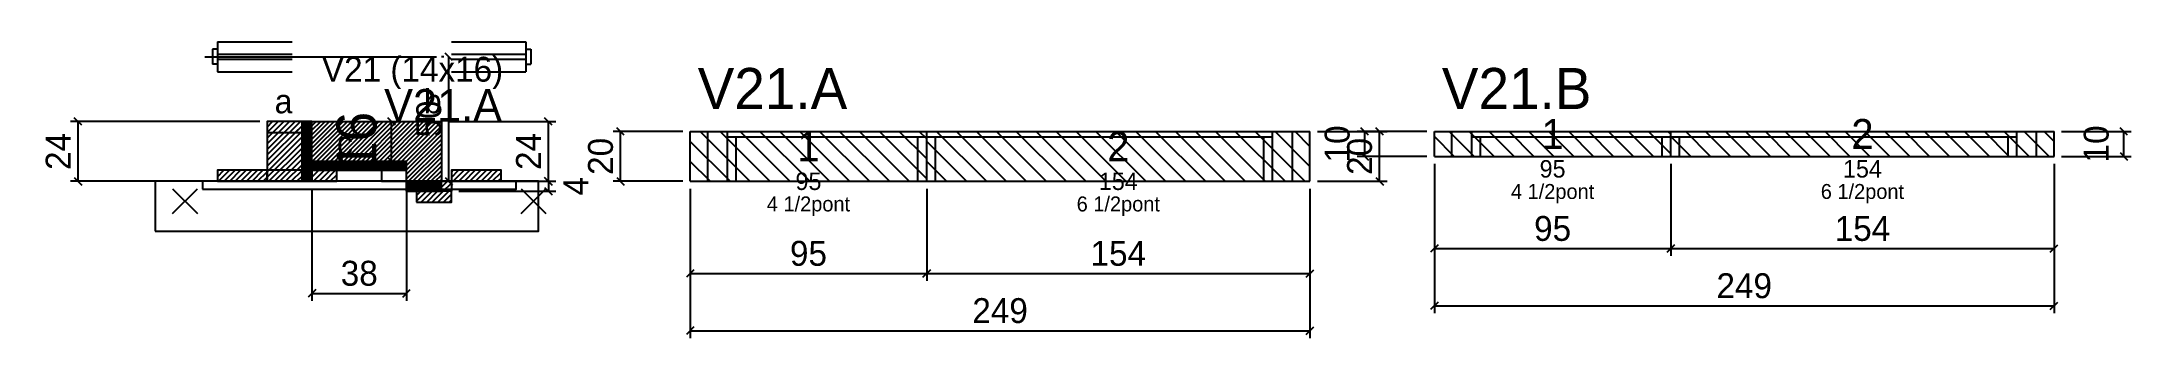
# Model space of a CAD drawing. Extents: x -69 to 771, y -83 to 36.
import ezdxf
from ezdxf.enums import TextEntityAlignment as Align

# ---------------------------------------------------------------- set-up
doc = ezdxf.new("R2010")
doc.units = 0
for name, color, linetype in [('5', 5, 'Continuous'), ('barrote', 126, 'Continuous'), ('CONCRETO', 251, 'Continuous'), ('COTA', 241, 'Continuous'), ('Cota Seção (2x)', 241, 'Continuous'), ('detalhes', 7, 'Continuous'), ('Hachura', 251, 'Continuous'), ('Madeira', 126, 'Continuous'), ('NOMENCLATURA', 7, 'Continuous'), ('Painéis', 200, 'Continuous'), ('presilha', 224, 'Continuous'), ('Reaproveitamento', 30, 'Continuous'), ('SARR_2.2x7', 40, 'Continuous'), ('SARR_3.5x7', 81, 'Continuous'), ('SCO-___-LAJ', 224, 'Continuous'), ('TENSOR', 224, 'Continuous'), ('texto', 7, 'Continuous'), ('Texto Seção', 7, 'Continuous')]:
    doc.layers.add(name, color=color, linetype=linetype)
doc.dimstyles.new('PAINEL', dxfattribs={"dimtxt": 10, "dimasz": 3, "dimexe": 3, "dimexo": 3, "dimgap": 3, "dimtad": 1, "dimblk": 'OBLIQUE', "dimblk1": 'OBLIQUE', "dimcen": 2.5, "dimclrd": 4, "dimclre": 4, "dimclrt": 240, "dimazin": 3, "dimtfac": 1, "dimtmove": 0, "dimatfit": 3})
doc.dimstyles.new('SECAO2X', dxfattribs={"dimtxt": 16, "dimasz": 3, "dimexe": 3, "dimexo": 3, "dimgap": 3, "dimtad": 1, "dimblk": 'OBLIQUE', "dimblk1": 'OBLIQUE', "dimcen": 2.5, "dimclrd": 4, "dimclre": 4, "dimclrt": 240, "dimazin": 3, "dimtfac": 1, "dimtmove": 0, "dimatfit": 3})

# ---------------------------------------------------------------- blocks, each defined once
blk = doc.blocks.new('_OBLIQUE')
at = {"color": 0, "linetype": 'BYBLOCK'}
blk.add_line((-0.5, -0.5), (0.5, 0.5), dxfattribs=at)

msp = doc.modelspace()

# ---------------------------------------------------------------- hatches: boundary and pattern name
at = {"layer": 'COTA'}
h = msp.add_hatch(dxfattribs=at)
h.set_pattern_fill('ANSI31', scale=0.4)
h.paths.add_polyline_path([(40, -12), (40, 4), (92, 4), (92, -20), (78, -20), (78, -12)])
at = {"layer": 'Hachura'}
h = msp.add_hatch(dxfattribs=at)
h.set_pattern_fill('ANSI31', scale=0.5)
h.paths.add_polyline_path([(22, -20), (36, -20), (36, 4), (22, 4)])
h = msp.add_hatch(dxfattribs=at)
h.set_pattern_fill('ANSI31', scale=0.5)
h.paths.add_polyline_path([(22, -0.4), (36, -0.4), (36, 4), (22, 4)])
h = msp.add_hatch(dxfattribs=at)
h.set_pattern_fill('SOLID')
h.paths.add_polyline_path([(36, -20), (40, -20), (40, 4), (36, 4)])
h = msp.add_hatch(dxfattribs=at)
h.set_pattern_fill('ANSI31', scale=0.5)
h.paths.add_polyline_path([(2, -20), (22, -20), (22, -15.6), (2, -15.6)])
h = msp.add_hatch(dxfattribs=at)
h.set_pattern_fill('SOLID')
h.paths.add_polyline_path([(40, -15.6), (78, -15.6), (78, -12), (40, -12)])
h = msp.add_hatch(dxfattribs=at)
h.set_pattern_fill('ANSI31', scale=0.5)
h.paths.add_polyline_path([(40, -20), (50, -20), (50, -15.6), (40, -15.6)])
h = msp.add_hatch(dxfattribs=at)
h.set_pattern_fill('ANSI31', scale=0.5)
h.paths.add_polyline_path([(96, -20), (116, -20), (116, -15.6), (96, -15.6)])
h = msp.add_hatch(dxfattribs=at)
h.set_pattern_fill('SOLID')
h.paths.add_polyline_path([(78, -20), (82, -20), (82, -24), (78, -24)])
h = msp.add_hatch(dxfattribs=at)
h.set_pattern_fill('SOLID')
h.paths.add_polyline_path([(78, -24), (92, -24), (92, -20), (78, -20)])
h = msp.add_hatch(dxfattribs=at)
h.set_pattern_fill('ANSI31', scale=0.5)
h.paths.add_polyline_path([(82, -20), (96, -20), (96, -24), (82, -24)])
h = msp.add_hatch(dxfattribs=at)
h.set_pattern_fill('ANSI31', scale=0.5)
h.paths.add_polyline_path([(82, -28.4), (96, -28.4), (96, -24), (82, -24)])

# ---------------------------------------------------------------- linework, layer by layer
for p, q in [((2, 36), (32, 36)), ((2, 36), (2, 24)), ((96, 36), (126, 36)), ((126, 36), (126, 24)), ((0, 33), (0, 27)), ((2, 33), (0, 33)), ((2, 27), (0, 27)), ((2, 31), (32, 31)), ((2, 29), (32, 29)), ((96, 31), (126, 31)), ((96, 29), (126, 29)), ((126, 33), (128, 33)), ((126, 27), (128, 27)), ((128, 33), (128, 27)), ((2, 24), (32, 24)), ((96, 24), (126, 24))]:
    msp.add_line(p, q)
at = {"layer": 'barrote'}
msp.add_lwpolyline([(-23, -40), (131, -40), (131, -20), (-23, -20)], close=True, dxfattribs=at)
at = {"layer": 'CONCRETO'}
msp.add_lwpolyline([(40, -12), (40, 4), (92, 4), (92, -20), (78, -20), (78, -12)], close=True, dxfattribs=at)
at = {"layer": 'Madeira'}
for points in [[(22, -20), (36, -20), (36, 4), (22, 4)], [(22, -0.4), (36, -0.4), (36, 4), (22, 4)], [(2, -20), (22, -20), (22, -15.6), (2, -15.6)], [(22, -20), (36, -20), (36, -15.6), (22, -15.6)], [(40, -20), (50, -20), (50, -15.6), (40, -15.6)], [(68, -20), (78, -20), (78, -15.6), (68, -15.6)], [(96, -20), (116, -20), (116, -15.6), (96, -15.6)], [(82, -20), (96, -20), (96, -24), (82, -24)], [(82, -28.4), (96, -28.4), (96, -24), (82, -24)]]:
    msp.add_lwpolyline(points, close=True, dxfattribs=at)
at = {"layer": 'Painéis'}
for p, q in [((192, 0), (287, 0)), ((192, -20), (192, 0)), ((287, -20), (287, 0)), ((287, -20), (287, 0)), ((287, 0), (441, 0)), ((287, -20), (287, 0)), ((441, -20), (441, 0)), ((491, 0), (586, 0)), ((491, -10), (491, 0)), ((586, -10), (586, 0)), ((586, -10), (586, 0)), ((586, 0), (740, 0)), ((586, -10), (586, 0)), ((740, -10), (740, 0)), ((491, -10), (586, -10)), ((586, -10), (740, -10)), ((192, -20), (287, -20)), ((287, -20), (441, -20))]:
    msp.add_line(p, q, dxfattribs=at)
for points in [[(36, -20), (40, -20), (40, 4), (36, 4)], [(40, -15.6), (78, -15.6), (78, -12), (40, -12)], [(78, -20), (82, -20), (82, -24), (78, -24)], [(78, -24), (92, -24), (92, -20), (78, -20)]]:
    msp.add_lwpolyline(points, close=True, dxfattribs=at)
at = {"layer": 'presilha'}
for p, q in [((-16, -33), (-6, -23)), ((-16, -23), (-6, -33)), ((124, -33), (134, -23)), ((124, -23), (134, -33))]:
    msp.add_line(p, q, dxfattribs=at)
at = {"layer": 'Reaproveitamento', "color": 30}
for p, q in [((216, -20), (196, 0)), ((224, -20), (204, 0)), ((232, -20), (212, 0)), ((240, -20), (220, 0)), ((248, -20), (228, 0)), ((256, -20), (236, 0)), ((264, -20), (244, 0)), ((272, -20), (252, 0)), ((280, -20), (260, 0)), ((287, -19), (268, 0)), ((287, -11), (276, 0)), ((287, -3), (284, 0)), ((311, -20), (291, 0)), ((319, -20), (299, 0)), ((327, -20), (307, 0)), ((335, -20), (315, 0)), ((343, -20), (323, 0)), ((351, -20), (331, 0)), ((359, -20), (339, 0)), ((367, -20), (347, 0)), ((375, -20), (355, 0)), ((383, -20), (363, 0)), ((391, -20), (371, 0)), ((399, -20), (379, 0)), ((407, -20), (387, 0)), ((415, -20), (395, 0)), ((423, -20), (403, 0)), ((431, -20), (411, 0)), ((439, -20), (419, 0)), ((441, -14), (427, 0)), ((441, -6), (435, 0)), ((507, -10), (497, 0)), ((515, -10), (505, 0)), ((523, -10), (513, 0)), ((531, -10), (521, 0)), ((539, -10), (529, 0)), ((547, -10), (537, 0)), ((555, -10), (545, 0)), ((563, -10), (553, 0)), ((571, -10), (561, 0)), ((579, -10), (569, 0)), ((586, -9), (577, 0)), ((586, -1), (585, 0)), ((602, -10), (592, 0)), ((610, -10), (600, 0)), ((618, -10), (608, 0)), ((626, -10), (616, 0)), ((634, -10), (624, 0)), ((642, -10), (632, 0)), ((650, -10), (640, 0)), ((658, -10), (648, 0)), ((666, -10), (656, 0)), ((674, -10), (664, 0)), ((682, -10), (672, 0)), ((690, -10), (680, 0)), ((698, -10), (688, 0)), ((706, -10), (696, 0)), ((714, -10), (704, 0)), ((722, -10), (712, 0)), ((730, -10), (720, 0)), ((738, -10), (728, 0)), ((740, -4), (736, 0)), ((208, -20), (192, -4)), ((303, -20), (287, -4)), ((499, -10), (491, -2)), ((594, -10), (586, -2)), ((200, -20), (192, -12)), ((295, -20), (287, -12)), ((491, -10), (491, -10)), ((586, -10), (586, -10)), ((192, -20), (192, -20)), ((287, -20), (287, -20))]:
    msp.add_line(p, q, dxfattribs=at)
at = {"layer": 'SARR_2.2x7'}
for p, q in [((199, -20), (199, 0)), ((434, -20), (434, 0)), ((498, -10), (498, 0)), ((733, -10), (733, 0)), ((207, -2.2), (287, -2.2)), ((287, -2.2), (426, -2.2)), ((506, -2.2), (586, -2.2)), ((586, -2.2), (725, -2.2))]:
    msp.add_line(p, q, dxfattribs=at)
at = {"layer": 'SARR_3.5x7'}
for p, q in [((207, -20), (207, 0)), ((287, -20), (287, 0)), ((287, -20), (287, 0)), ((426, -20), (426, 0)), ((506, -10), (506, 0)), ((586, -10), (586, 0)), ((586, -10), (586, 0)), ((725, -10), (725, 0)), ((210.5, -20), (210.5, -2.2)), ((283.5, -20), (283.5, -2.2)), ((290.5, -20), (290.5, -2.2)), ((422.5, -20), (422.5, -2.2)), ((509.5, -10), (509.5, -2.2)), ((582.5, -10), (582.5, -2.2)), ((589.5, -10), (589.5, -2.2)), ((721.5, -10), (721.5, -2.2)), ((506, -10), (509.5, -10)), ((582.5, -10), (586, -10)), ((586, -10), (589.5, -10)), ((721.5, -10), (725, -10)), ((207, -20), (210.5, -20)), ((283.5, -20), (287, -20)), ((287, -20), (290.5, -20)), ((422.5, -20), (426, -20))]:
    msp.add_line(p, q, dxfattribs=at)
at = {"layer": 'SCO-___-LAJ'}
msp.add_lwpolyline([(-4, -23.2), (122, -23.2), (122, -20), (-4, -20)], close=True, dxfattribs=at)
at = {"layer": 'TENSOR'}
msp.add_line((-3, 30), (90, 30), dxfattribs=at)

# ---------------------------------------------------------------- texts
at = {"layer": '5'}
for s, height, p in [('1', 12, (239.5, -6)), ('2', 12, (364, -6)), ('1', 12, (538.5, -1)), ('2', 12, (663, -1)), ('95', 7, (239.5, -20)), ('154', 7, (364, -20)), ('95', 7, (538.5, -15)), ('154', 7, (663, -15))]:
    msp.add_text(s, height=height, dxfattribs=at).set_placement(p, align=Align.MIDDLE_CENTER)
at = {"layer": 'detalhes'}
for s, p in [('b', (85, 7.3)), ('a', (25, 7.3)), ('c', (50, -9.5))]:
    msp.add_text(s, height=9.6, dxfattribs=at).set_placement(p)
at = {"layer": 'NOMENCLATURA'}
for s, p in [('V21.A', (195, 9)), ('V21.B', (494, 9))]:
    msp.add_text(s, height=16.5, dxfattribs=at).set_placement(p)
at = {"layer": 'texto', "char_height": 6, "attachment_point": 5}
for s, insert in [('4 1/2pont', (538.5, -25)), ('6 1/2pont', (663, -25)), ('4 1/2pont', (239.5, -30)), ('6 1/2pont', (364, -30))]:
    msp.add_mtext(s, dxfattribs=dict(at, insert=insert))
at = {"layer": 'Texto Seção'}
for s, height, p in [('V21 (14x16)', 10, (44, 20)), ('V21.A', 13, (69, 4))]:
    msp.add_text(s, height=height, dxfattribs=at).set_placement(p)

# ---------------------------------------------------------------- dimensions: what is measured, and where the dimension line sits
at = {"layer": 'COTA'}
for base, p1, p2 in [((95, -20), (96, -20), (96, 30)), ((-54, -20), (2, -20), (22, 4)), ((135, -20), (92, -20), (92, 4)), ((164, -20), (192, -20), (192, 0)), ((469, -20), (441, -20), (441, 0)), ((463, -10), (491, -10), (491, 0)), ((768, -10), (740, -10), (740, 0)), ((135, -20), (96, -20), (96, -24))]:
    msp.add_linear_dim(base=base, p1=p1, p2=p2, angle=90, dimstyle='PAINEL', dxfattribs=at).render()
for base, p1, p2 in [((491, -47), (491, -10), (586, -10)), ((491, -70), (491, -10), (740, -10)), ((586, -47), (586, -10), (740, -10)), ((40, -65), (40, -20), (78, -20)), ((192, -57), (192, -20), (287, -20)), ((192, -80), (192, -20), (441, -20)), ((287, -57), (287, -20), (441, -20))]:
    msp.add_linear_dim(base=base, p1=p1, p2=p2, dimstyle='PAINEL', dxfattribs=at).render()
at = {"layer": 'Cota Seção (2x)'}
msp.add_linear_dim(base=(72, -12), p1=(40, -12), p2=(40, 4), angle=90, dimstyle='SECAO2X', dxfattribs=at).render()

doc.saveas('drawing.dxf')
